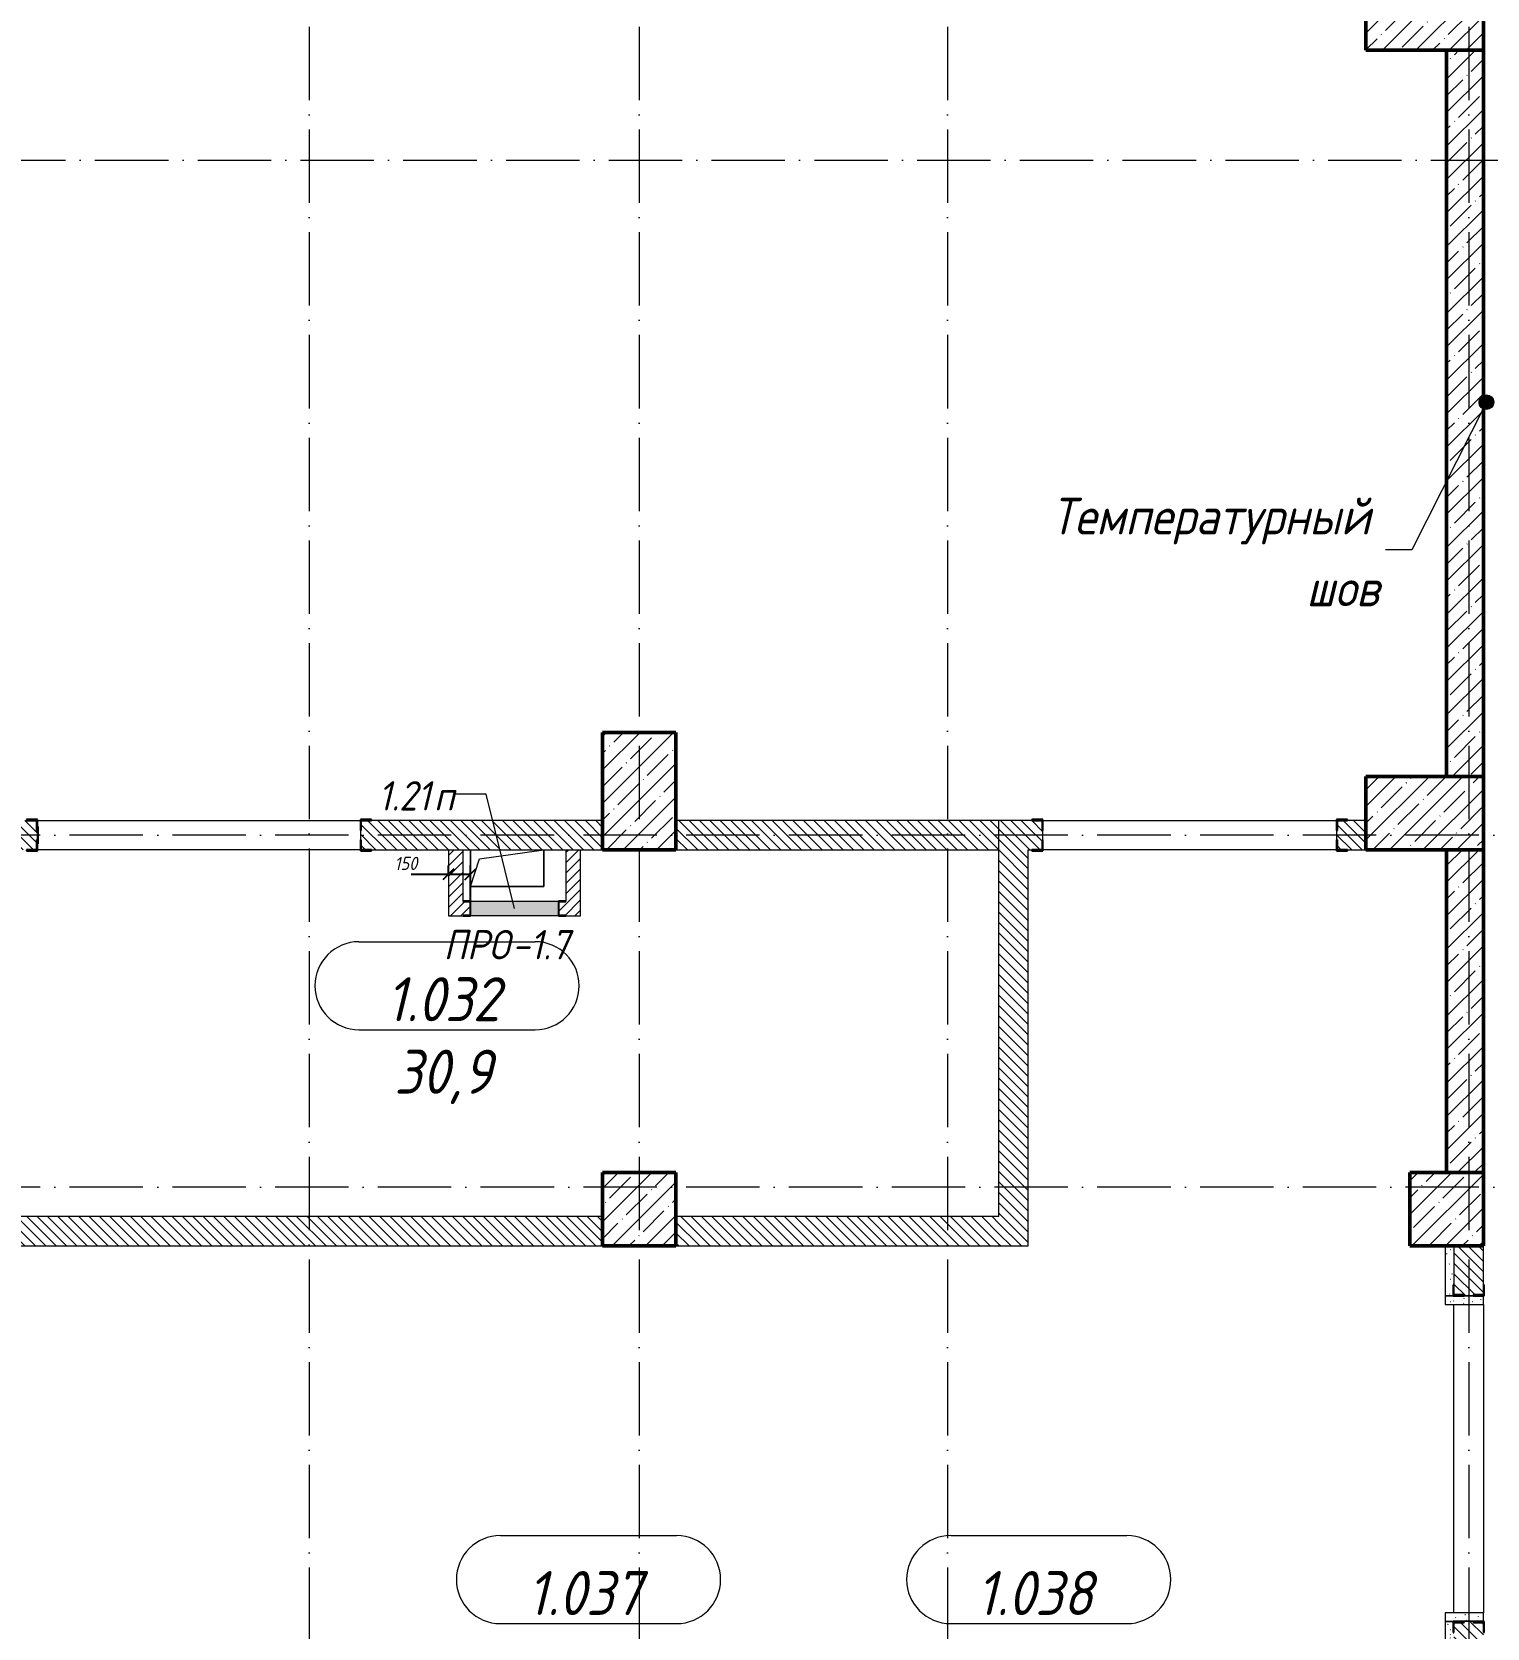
# Model space of a CAD drawing. Header units: millimetres. Extents: x -12989 to 629078, y -109036 to 555275.
# Drawn here: x 577826 to 587739, y 330468 to 341348 of the extents above; entities that cross this region are included whole.
import ezdxf

# ---------------------------------------------------------------- set-up
doc = ezdxf.new("R2010")
doc.units = ezdxf.units.MM
doc.linetypes.add('50_200_ШТРИХ_1Т_ш5_п1_п1_', pattern=[700, 500, -100, 0, -100])
for name, color, linetype, lineweight in [('A-____-____-DIMS', 7, 'Continuous', 9), ('A-FLOR-____-OTLN', 7, 'Continuous', 9), ('A-GENM-____-IDEN', 7, 'Continuous', 9), ('A-GENM-____-MCUT', 7, 'Continuous', 25), ('A-GENM-____-OTLN', 7, 'Continuous', 9), ('A-GENM-____-OTLN-1', 7, 'Continuous', 25), ('A-GLAZ-____-IDEN', 7, 'Continuous', 9), ('A-GLAZ-____-OTLN', 7, 'Continuous', 9), ('A-WALL-____-MCUT', 7, 'Continuous', 13), ('A-WALL-____-MCUT-2', 7, 'Continuous', 50), ('A-WALL-____-PATT-1', 7, 'Continuous', 9), ('A-WALL-FNSH-MCUT-1', 7, 'Continuous', 9), ('G-____-____-TEXT', 7, 'Continuous', 9), ('I-WALL-____-OTLN', 7, 'Continuous', 9), ('S-COLS-____-MCUT', 7, 'Continuous', 50), ('S-COLS-____-OTLN', 7, 'Continuous', 9), ('S-GRID-____-OTLN-1', 7, '50_200_ШТРИХ_1Т_ш5_п1_п1_', 9)]:
    doc.layers.add(name, color=color, linetype=linetype, lineweight=lineweight)
doc.layers.add('A-AREA-IDEN-1', color=7, linetype='Continuous', lineweight=9, true_color=0xaaaaaa)
doc.layers.add('A-WALL-____-PATT-2', color=7, linetype='Continuous', lineweight=9, true_color=0x787878)
doc.styles.add('ISOCPEUR_I', font='isocpeui.ttf', dxfattribs={"width": 0.9, "height": 2.5})
doc.styles.add('ISOCPEUR_I_11', font='isocpeui.ttf', dxfattribs={"width": 0.9, "height": 200})
doc.styles.add('ISOCPEUR_I_7', font='isocpeui.ttf', dxfattribs={"width": 0.9, "height": 90})
doc.styles.add('ISOCPEUR_I_9', font='isocpeui.ttf', dxfattribs={"width": 0.9, "height": 250})
doc.dimstyles.new('ISO-1_8_0_9К_СРЕДНИЙ_Кладочные_1', dxfattribs={"dimscale": 304.8, "dimtxt": 89.638306, "dimasz": 0.246063, "dimexe": 0.19685, "dimexo": 0, "dimgap": 0, "dimtad": 1, "dimdec": 3, "dimrnd": 0.001, "dimdsep": 46, "dimtxsty": 'ISOCPEUR_I_7', "dimblk1": 'OBLIQUE', "dimblk2": 'OBLIQUE', "dimsah": 1, "dimcen": 0.09, "dimdle": 0.19685, "dimazin": 0, "dimtfac": 1, "dimtdec": 4, "dimtix": 1, "dimtmove": 0, "dimatfit": 3, "dimfxl": 1, "dimtvp": 1, "dimtolj": 1, "dimtzin": 0, "dimarcsym": 2})
pattern_1 = [(135, (513013.31, 265891.49), (-35.35534, -35.35534), [])]
pattern_2 = [(45, (513013.31, 265891.49), (-114.04925, 114.04925), []), (45, (513127.36, 265891.49), (-114.04925, 114.04925), [201.612, -40.322, 3.353, -36.97])]
pattern_3 = [(45, (513013.31, 265891.49), (-35.35534, 35.35534), [])]
pattern_4 = [(0, (513013.31, 265891.49), (203.2, 50.8), [3.353, -149.047, 3.353, -149.047, -812.8]), (0, (513013.31, 265891.49), (203.2, 50.8), [-304.8, 3.353, -301.447, 3.353, -149.047, -355.6]), (0, (513013.31, 265891.49), (203.2, 50.8), [-762, 3.353, -98.247, 3.353, -250.647]), (120, (513089.51, 265916.89), (-145.59409, 150.576362), [3.353, -149.047, 3.353, -149.047, -812.8]), (120, (513089.51, 265916.89), (-145.59409, 150.576362), [-304.8, 3.353, -301.447, 3.353, -149.047, -355.6]), (120, (513089.51, 265916.89), (-145.59409, 150.576362), [-762, 3.353, -98.247, 3.353, -250.647]), (240, (513114.91, 266018.49), (-57.60591, -201.376362), [3.353, -149.047, 3.353, -149.047, -812.8]), (240, (513114.91, 266018.49), (-57.60591, -201.376362), [-304.8, 3.353, -301.447, 3.353, -149.047, -355.6]), (240, (513114.91, 266018.49), (-57.60591, -201.376362), [-762, 3.353, -98.247, 3.353, -250.647])]

# ---------------------------------------------------------------- blocks, each defined once
blk = doc.blocks.new('BSC_Колонна _Прямоугольная - 500х800-V102-АР1_План отверстий 1 этажа в осях 1-64_Ю-ЯЯ')
at = {"layer": 'S-COLS-____-OTLN'}
h = blk.add_hatch(dxfattribs=at)
h.set_pattern_fill('FP_113', color=256, style=0, pattern_type=2)
h.set_pattern_definition([(315, (-75581.04, 74300), (114.04925, 114.04925), []), (315, (-75581.04, 74185.95), (114.04925, 114.04925), [201.613, -40.323, 3.353, -36.97])])
h.paths.add_polyline_path([(-250, -400), (250, -400), (250, 400), (-250, 400)], flags=0)
at = {"layer": 'S-COLS-____-MCUT'}
for p, q in [((250, 400), (-250, 400)), ((-250, 400), (-250, -400)), ((250, -400), (250, 400)), ((-250, -400), (250, -400))]:
    blk.add_line(p, q, dxfattribs=at)
blk = doc.blocks.new('BSC_Колонна _Прямоугольная - 500х800-V103-АР1_План отверстий 1 этажа в осях 1-64_Ю-ЯЯ')
at = {"layer": 'S-COLS-____-OTLN'}
h = blk.add_hatch(dxfattribs=at)
h.set_pattern_fill('FP_114', color=256, style=0, pattern_type=2)
h.set_pattern_definition([(315, (-70131.04, 74300), (114.04925, 114.04925), []), (315, (-70131.04, 74185.95), (114.04925, 114.04925), [201.613, -40.323, 3.353, -36.97])])
h.paths.add_polyline_path([(-250, -400), (250, -400), (250, 400), (-250, 400), (-250, 80)], flags=0)
at = {"layer": 'S-COLS-____-MCUT'}
for p, q in [((250, 400), (-250, 400)), ((-250, 400), (-250, -400)), ((250, -400), (250, 400)), ((-250, -400), (250, -400))]:
    blk.add_line(p, q, dxfattribs=at)
blk = doc.blocks.new('BSC_Колонна _Прямоугольная - 500х800-V110-АР1_План отверстий 1 этажа в осях 1-64_Ю-ЯЯ')
at = {"layer": 'S-COLS-____-OTLN'}
h = blk.add_hatch(dxfattribs=at)
h.set_pattern_fill('FP_121', color=256, style=0, pattern_type=2)
h.set_pattern_definition([(225, (68950, 70281.04), (114.04925, -114.04925), []), (225, (68835.95, 70281.04), (114.04925, -114.04925), [201.613, -40.323, 3.353, -36.97])])
h.paths.add_polyline_path([(-250, 400), (-250, -400), (250, -400), (250, 400)], flags=0)
at = {"layer": 'S-COLS-____-MCUT'}
for p, q in [((250, 400), (-250, 400)), ((-250, 400), (-250, -400)), ((250, -400), (250, 400)), ((-250, -400), (250, -400))]:
    blk.add_line(p, q, dxfattribs=at)
blk = doc.blocks.new('BSC_Колонна _Прямоугольная - 500х500-V167-АР1_План отверстий 1 этажа в осях 1-64_Ю-ЯЯ')
at = {"layer": 'S-COLS-____-OTLN'}
h = blk.add_hatch(dxfattribs=at)
h.set_pattern_fill('FP_179', color=256, style=0, pattern_type=2)
h.set_pattern_definition([(45, (-74450, -67431.04), (-114.04925, 114.04925), []), (45, (-74335.95, -67431.04), (-114.04925, 114.04925), [201.613, -40.323, 3.353, -36.97])])
h.paths.add_polyline_path([(-250, -250), (250, -250), (250, 250), (-250, 250)], flags=0)
at = {"layer": 'S-COLS-____-MCUT'}
for p, q in [((250, 250), (-250, 250)), ((-250, 250), (-250, -250)), ((250, -250), (250, 250)), ((-250, -250), (250, -250))]:
    blk.add_line(p, q, dxfattribs=at)
blk = doc.blocks.new('BSC_Колонна _Прямоугольная - 500х500-V168-АР1_План отверстий 1 этажа в осях 1-64_Ю-ЯЯ')
at = {"layer": 'S-COLS-____-OTLN'}
h = blk.add_hatch(dxfattribs=at)
h.set_pattern_fill('FP_180', color=256, style=0, pattern_type=2)
h.set_pattern_definition([(45, (-68950, -67431.04), (-114.04925, 114.04925), []), (45, (-68835.95, -67431.04), (-114.04925, 114.04925), [201.613, -40.323, 3.353, -36.97])])
h.paths.add_polyline_path([(-250, -250), (250, -250), (250, 250), (-250, 250)], flags=0)
at = {"layer": 'S-COLS-____-MCUT'}
for p, q in [((250, 250), (-250, 250)), ((-250, 250), (-250, -250)), ((250, -250), (250, 250)), ((-250, -250), (250, -250))]:
    blk.add_line(p, q, dxfattribs=at)
blk = doc.blocks.new('Фахверк_СКБ_Уголок - 200_3600-27915153-АР1_План отверстий 1 этажа в осях 1-64_Ю-ЯЯ')
at = {"layer": 'A-GENM-____-MCUT'}
for p, q in [((125, 156), (50, 156)), ((50, 156), (50, 150)), ((50, 150), (119, 150)), ((119, 150), (119, 81)), ((125, 81), (125, 156)), ((119, 81), (125, 81)), ((125, 19), (119, 19)), ((119, 19), (119, -50)), ((125, -56), (125, 19)), ((119, -50), (50, -50)), ((50, -50), (50, -56)), ((50, -56), (125, -56))]:
    blk.add_line(p, q, dxfattribs=at)
blk = doc.blocks.new('Фахверк_СКБ_Уголок - 200_3600-28062453-АР1_План отверстий 1 этажа в осях 1-64_Ю-ЯЯ')
at = {"layer": 'A-GENM-____-MCUT'}
for p, q in [((200, 156), (125, 156)), ((125, 156), (125, 81)), ((131, 81), (131, 150)), ((131, 150), (200, 150)), ((200, 150), (200, 156)), ((125, 81), (131, 81)), ((131, 19), (125, 19)), ((125, 19), (125, -56)), ((131, -50), (131, 19)), ((125, -56), (200, -56)), ((200, -50), (131, -50)), ((200, -56), (200, -50))]:
    blk.add_line(p, q, dxfattribs=at)
blk = doc.blocks.new('154_Стойка_СКБ_Уголок - СМ-2590_200-37111837-АР1_План отверстий 1 этажа в осях 1-64_Ю-ЯЯ')
at = {"layer": 'A-GENM-____-MCUT'}
for p, q in [((125, 156), (125, 81)), ((200, 156), (125, 156)), ((131, 81), (131, 150)), ((131, 150), (200, 150)), ((200, 150), (200, 156)), ((125, 81), (131, 81)), ((131, 19), (125, 19)), ((125, 19), (125, -56)), ((131, -50), (131, 19)), ((125, -56), (200, -56)), ((200, -50), (131, -50)), ((200, -56), (200, -50))]:
    blk.add_line(p, q, dxfattribs=at)
blk = doc.blocks.new('Стойка_Влож_Полоса боковая - Полоса-28213942-АР1_План отверстий 1 этажа в осях 1-64_Ю-ЯЯ')
at = {"layer": 'A-GENM-____-OTLN'}
for p, q in [((-5, 60), (0, 60)), ((-5, -60), (-5, 60)), ((0, 31), (0, -31)), ((0, -60), (-5, -60))]:
    blk.add_line(p, q, dxfattribs=at)
blk = doc.blocks.new('154_Стойка_СКБ_Уголок - СМ-2230_200-28216496-АР1_План отверстий 1 этажа в осях 1-64_Ю-ЯЯ')
at = {"layer": 'A-GENM-____-MCUT'}
for p, q in [((125, 156), (125, 81)), ((200, 156), (125, 156)), ((131, 81), (131, 150)), ((131, 150), (200, 150)), ((200, 150), (200, 156)), ((125, 81), (131, 81)), ((131, 19), (125, 19)), ((125, 19), (125, -56)), ((131, -50), (131, 19)), ((125, -56), (200, -56)), ((200, -50), (131, -50)), ((200, -56), (200, -50))]:
    blk.add_line(p, q, dxfattribs=at)
blk = doc.blocks.new('154_Стойка_СКБ_Уголок - СМ-2530_200-28213945-АР1_План отверстий 1 этажа в осях 1-64_Ю-ЯЯ')
at = {"layer": 'A-GENM-____-MCUT'}
for p, q in [((125, 156), (125, 81)), ((200, 156), (125, 156)), ((131, 81), (131, 150)), ((131, 150), (200, 150)), ((200, 150), (200, 156)), ((125, 81), (131, 81)), ((131, 19), (125, 19)), ((125, 19), (125, -56)), ((131, -50), (131, 19)), ((125, -56), (200, -56)), ((200, -50), (131, -50)), ((200, -56), (200, -50))]:
    blk.add_line(p, q, dxfattribs=at)
blk = doc.blocks.new('AR_Отверстие Ниша - Лючок-32405500-АР1_План отверстий 1 этажа в осях 1-64_Ю-ЯЯ')
at = {"layer": 'A-GLAZ-____-OTLN'}
blk.add_hatch(color=256, dxfattribs=at).paths.add_polyline_path([(-300, 50), (-300, -50), (300, -50), (300, 50)], flags=0)
for p, q in [((-300, 50), (300, 50)), ((300, -50), (-300, -50))]:
    blk.add_line(p, q, dxfattribs=at)
blk = doc.blocks.new('154_Фахверк_СКБ_Швеллер - Тип_100_4010_1-28088705-АР1_План отверстий 1 этажа в осях 1-64_Ю-ЯЯ')
at = {"layer": 'A-GENM-____-MCUT'}
for p, q in [((175, 50), (125, 50)), ((125, 50), (125, -50)), ((128, 47), (175, 47)), ((128, -47), (128, 47)), ((175, 47), (175, 50)), ((125, -50), (175, -50)), ((175, -47), (128, -47)), ((175, -50), (175, -47))]:
    blk.add_line(p, q, dxfattribs=at)
blk = doc.blocks.new('AR_Отверстие прямоугольное _в плите_ - AR_Отверстие прямоугольное _в плите_-V201-АР1_План отверстий 1 этажа в осях 1-64_Ю-ЯЯ')
at = {"layer": 'A-GENM-____-OTLN'}
for p, q in [((-250, 125), (-250, -125)), ((-188, 63), (250, 125)), ((250, -125), (250, 125)), ((-250, -125), (-188, 63)), ((-250, -125), (250, -125))]:
    blk.add_line(p, q, dxfattribs=at)
blk = doc.blocks.new('_Oblique')
at = {"color": 0, "linetype": 'ByBlock', "lineweight": -2}
blk.add_line((-0.5, -0.5), (0.5, 0.5), dxfattribs=at)
blk = doc.blocks.new('*D5567')
at = {"layer": 'A-____-____-DIMS', "color": 0, "lineweight": -2, "transparency": 16777216}
for p, q in [((580663, 335596), (580663, 335665)), ((580813, 335406), (580813, 335665)), ((580663, 335605), (580410, 335605)), ((580813, 335605), (580603, 335605))]:
    blk.add_line(p, q, dxfattribs=at)
at = {"layer": 'Defpoints', "color": 0, "transparency": 16777216}
for p in [(580663, 335596), (580813, 335605), (580813, 335406)]:
    blk.add_point(p, dxfattribs=at)
at = {"layer": 'A-____-____-DIMS', "color": 0, "lineweight": -2, "transparency": 16777216, "xscale": 75, "yscale": 75, "zscale": 75, "rotation": 180}
blk.add_blockref('_Oblique', (580663, 335605), dxfattribs=at)
at = {"layer": 'A-____-____-DIMS', "color": 0, "lineweight": -2, "transparency": 16777216, "xscale": 75, "yscale": 75, "zscale": 75}
blk.add_blockref('_Oblique', (580813, 335605), dxfattribs=at)
at = {"layer": 'A-____-____-DIMS', "color": 0, "transparency": 16777216, "insert": (580296, 335725), "char_height": 90, "width": 368.21, "attachment_point": 1, "line_spacing_factor": 1.149209, "style": 'ISOCPEUR_I_7'}
blk.add_mtext('\\A1;150', dxfattribs=at)
blk = doc.blocks.new('AAR_СКБ_Марка_помещения_1_5 ммп - Номер _ Площадь-27962135-АИ_План этажа_Стены_1')
at = {"layer": 'A-AREA-IDEN-1'}
for p, q in [((-2.987, 3), (3.013, 3)), ((-2.987, 0), (3.013, 0))]:
    blk.add_line(p, q, dxfattribs=at)
for centre, start, end in [((-2.987, 1.5), 90, 270), ((3.013, 1.5), 270, 90)]:
    blk.add_arc(centre, 1.5, start, end, dxfattribs=at)

msp = doc.modelspace()

# ---------------------------------------------------------------- hatches: boundary and pattern name
at = {"layer": 'A-WALL-____-PATT-1'}
h = msp.add_hatch(dxfattribs=at)
h.set_pattern_fill('FP_13', color=256, style=0, pattern_type=2)
h.set_pattern_definition(pattern_2)
h.paths.add_polyline_path([(587713.3109, 336272.5335), (587713.3109, 341222.5335), (587463.3109, 341222.5335), (587463.3109, 336272.5335)], flags=0)
h = msp.add_hatch(dxfattribs=at)
h.set_pattern_fill('FP_6', color=256, style=0, pattern_type=2)
h.set_pattern_definition(pattern_1)
h.paths.add_polyline_path([(581713.3109, 335772.5335), (581713.3109, 335972.5335), (580069.3109, 335972.5335), (580069.3109, 335903.5335), (580063.3109, 335903.5335), (580063.3109, 335841.5335), (580069.3109, 335841.5335), (580069.3109, 335772.5335), (580162.9275, 335772.5335)], flags=0)
h.paths.add_polyline_path([(577788.3109, 335772.5335), (577857.3109, 335773.2835), (577857.3109, 335841.5335), (577863.3109, 335841.5335), (577863.3109, 335903.5335), (577857.3109, 335903.5335), (577857.3109, 335972.5335), (576263.3109, 335972.5335), (576263.3109, 335772.5335), (576627.9262, 335772.5335)], flags=0)
h = msp.add_hatch(dxfattribs=at)
h.set_pattern_fill('FP_6', color=256, style=0, pattern_type=2)
h.set_pattern_definition(pattern_1)
h.paths.add_polyline_path([(584413.3109, 335772.5335), (584413.3109, 335972.5335), (582213.3109, 335972.5335), (582213.3109, 335772.5335), (583697.9289, 335772.5335)], flags=0)
h = msp.add_hatch(dxfattribs=at)
h.set_pattern_fill('FP_6', color=256, style=0, pattern_type=2)
h.set_pattern_definition(pattern_1)
h.paths.add_polyline_path([(584413.3109, 333072.5335), (584613.3109, 333072.5335), (584613.3109, 335972.5335), (584413.3109, 335972.5335), (584413.3109, 333272.5335)], flags=0)
h = msp.add_hatch(dxfattribs=at)
h.set_pattern_fill('FP_6', color=256, style=0, pattern_type=2)
h.set_pattern_definition(pattern_1)
h.paths.add_polyline_path([(586913.3109, 335772.5335), (586913.3109, 335972.5335), (586719.3109, 335972.5335), (586719.3109, 335903.5335), (586713.3109, 335903.5335), (586713.3109, 335841.5335), (586719.3109, 335841.5335), (586719.3109, 335772.5335), (586788.3109, 335772.5335)], flags=0)
h.paths.add_polyline_path([(584613.3109, 335772.5335), (584707.3109, 335772.5335), (584707.3109, 335841.5335), (584713.3109, 335841.5335), (584713.3109, 335903.5335), (584707.3109, 335903.5335), (584707.3109, 335972.5335), (584613.3109, 335972.5335), (584613.3109, 335841.5335)], flags=0)
h = msp.add_hatch(dxfattribs=at)
h.set_pattern_fill('FP_5', color=256, style=0, pattern_type=2)
h.set_pattern_definition(pattern_3)
h.paths.add_polyline_path([(580763.3109, 335322.5335), (580763.3109, 335772.5335), (580663.3109, 335772.5335), (580663.3109, 335322.5335)], flags=0)
h = msp.add_hatch(dxfattribs=at)
h.set_pattern_fill('FP_5', color=256, style=0, pattern_type=2)
h.set_pattern_definition(pattern_3)
h.paths.add_polyline_path([(581563.3109, 335422.5335), (581563.3109, 335772.5335), (581463.3109, 335772.5335), (581463.3109, 335422.5335)], flags=0)
h = msp.add_hatch(dxfattribs=at)
h.set_pattern_fill('FP_13', color=256, style=0, pattern_type=2)
h.set_pattern_definition(pattern_2)
h.paths.add_polyline_path([(587713.3109, 333572.5335), (587713.3109, 335772.5335), (587463.3109, 335772.5335), (587463.3109, 333572.5335)], flags=0)
h = msp.add_hatch(dxfattribs=at)
h.set_pattern_fill('FP_5', color=256, style=0, pattern_type=2)
h.set_pattern_definition(pattern_3)
h.paths.add_polyline_path([(581563.3109, 335322.5335), (581563.3109, 335422.5335), (581463.3109, 335422.5335), (581463.3109, 335419.5335), (581416.3109, 335419.5335), (581416.3109, 335325.5335), (581463.3109, 335325.5335), (581463.3109, 335322.5335)], flags=0)
h.paths.add_polyline_path([(580763.3109, 335325.5335), (580810.3109, 335325.5335), (580810.3109, 335419.5335), (580763.3109, 335419.5335), (580763.3109, 335372.5335)], flags=0)
h = msp.add_hatch(dxfattribs=at)
h.set_pattern_fill('FP_6', color=256, style=0, pattern_type=2)
h.set_pattern_definition(pattern_1)
h.paths.add_polyline_path([(581713.3109, 333072.5335), (581713.3109, 333272.5335), (576763.3109, 333272.5335), (576763.3109, 333072.5335), (580162.9275, 333072.5335)], flags=0)
h = msp.add_hatch(dxfattribs=at)
h.set_pattern_fill('FP_6', color=256, style=0, pattern_type=2)
h.set_pattern_definition(pattern_1)
h.paths.add_polyline_path([(584413.3109, 333072.5335), (584413.3109, 333272.5335), (582213.3109, 333272.5335), (582213.3109, 333072.5335), (583697.9289, 333072.5335)], flags=0)
h = msp.add_hatch(dxfattribs=at)
h.set_pattern_fill('FP_6', color=256, style=0, pattern_type=2)
h.set_pattern_definition(pattern_1)
h.paths.add_polyline_path([(587513.3109, 329072.5335), (587713.3109, 329072.5335), (587713.3109, 329177.5335), (587513.3109, 329177.5335)], flags=0)
h.paths.add_polyline_path([(587650.1165, 329527.5335), (587713.3109, 329527.5335), (587713.3109, 330506.5335), (587644.3109, 330506.5335), (587644.3109, 330512.5335), (587582.3109, 330512.5335), (587582.3109, 330506.5335), (587513.3109, 330506.5335), (587513.3109, 329527.5335)], flags=0)
h.paths.add_polyline_path([(587644.3109, 332732.5335), (587644.3109, 332738.5335), (587713.3109, 332738.5335), (587713.3109, 333072.5335), (587513.3109, 333072.5335), (587513.3109, 332738.5335), (587582.3109, 332738.5335), (587582.3109, 332732.5335)], flags=0)
at = {"layer": 'A-WALL-____-PATT-2'}
h = msp.add_hatch(dxfattribs=at)
h.set_pattern_fill('FP_187', color=256, style=0, pattern_type=2)
h.set_pattern_definition(pattern_4)
h.paths.add_polyline_path([(587453.3109, 329072.5335), (587513.3109, 329072.5335), (587513.3109, 329177.5335), (587453.3109, 329177.5335)], flags=0)
h.paths.add_polyline_path([(587453.3109, 329527.5335), (587513.3109, 329527.5335), (587513.3109, 330437.5335), (587507.3109, 330437.5335), (587507.3109, 330512.5335), (587453.3109, 330512.5335), (587453.3109, 329573.2899)], flags=0)
h.paths.add_polyline_path([(587507.3109, 332732.5335), (587507.3109, 332807.5335), (587513.3109, 332807.5335), (587513.3109, 333072.5335), (587453.3109, 333072.5335), (587453.3109, 332732.5335)], flags=0)
h = msp.add_hatch(dxfattribs=at)
h.set_pattern_fill('FP_187', color=256, style=0, pattern_type=2)
h.set_pattern_definition(pattern_4)
h.paths.add_polyline_path([(587513.3109, 332672.5335), (587713.3109, 332672.5335), (587713.3109, 332732.5335), (587453.3109, 332732.5335), (587453.3109, 332672.5335), (587507.3109, 332672.5335)], flags=0)
h = msp.add_hatch(dxfattribs=at)
h.set_pattern_fill('FP_187', color=256, style=0, pattern_type=2)
h.set_pattern_definition(pattern_4)
h.paths.add_polyline_path([(587673.3109, 330512.5335), (587713.3109, 330512.5335), (587713.3109, 330572.5335), (587453.3109, 330572.5335), (587453.3109, 330512.5335), (587553.3109, 330512.5335), (587553.3109, 330517.5335), (587673.3109, 330517.5335)], flags=0)
at = {"layer": 'G-____-____-TEXT'}
h = msp.add_hatch(color=256, dxfattribs=at)
edge = h.paths.add_edge_path(flags=0)
edge.add_arc((587733.8212, 338823.8324), 50, 0, 360)

# ---------------------------------------------------------------- linework, layer by layer
at = {"layer": 'A-FLOR-____-OTLN'}
for p, q in [((580813.3109, 335522.5335), (580813.3109, 335772.5335)), ((581313.3109, 335772.5335), (581313.3109, 335522.5335)), ((581313.3109, 335522.5335), (580813.3109, 335522.5335))]:
    msp.add_line(p, q, dxfattribs=at)
at = {"layer": 'A-GLAZ-____-IDEN'}
for p, q in [((580919.4114, 336152.9799), (580707.969, 336152.9799)), ((581113.3109, 335372.5335), (580919.4114, 336152.9799))]:
    msp.add_line(p, q, dxfattribs=at)
at = {"layer": 'A-WALL-____-MCUT'}
for p, q in [((581713.3109, 335972.5335), (580138.3109, 335972.5335)), ((584638.3109, 335972.5335), (582213.3109, 335972.5335)), ((584413.3109, 333272.5335), (584413.3109, 335972.5335)), ((586913.3109, 335972.5335), (586788.3109, 335972.5335)), ((580063.3109, 335903.5335), (580063.3109, 335841.5335)), ((584713.3109, 335841.5335), (584713.3109, 335903.5335)), ((586713.3109, 335903.5335), (586713.3109, 335841.5335)), ((580138.3109, 335772.5335), (581713.3109, 335772.5335)), ((582213.3109, 335772.5335), (584413.3109, 335772.5335)), ((584613.3109, 333072.5335), (584613.3109, 335772.5335)), ((584613.3109, 335772.5335), (584638.3109, 335772.5335)), ((586788.3109, 335772.5335), (586913.3109, 335772.5335)), ((581713.3109, 333272.5335), (576763.3109, 333272.5335)), ((584413.3109, 333272.5335), (582213.3109, 333272.5335)), ((576763.3109, 333072.5335), (581713.3109, 333072.5335)), ((582213.3109, 333072.5335), (584613.3109, 333072.5335)), ((587513.3109, 333072.5335), (587513.3109, 332807.5335)), ((587713.3109, 332807.5335), (587713.3109, 333072.5335)), ((587582.3109, 332732.5335), (587644.3109, 332732.5335))]:
    msp.add_line(p, q, dxfattribs=at)
at = {"layer": 'A-WALL-____-MCUT-2'}
for p, q in [((587463.3109, 341222.5335), (587463.3109, 336272.5335)), ((587713.3109, 336272.5335), (587713.3109, 341222.5335)), ((587463.3109, 335772.5335), (587463.3109, 333572.5335)), ((587713.3109, 333572.5335), (587713.3109, 335772.5335))]:
    msp.add_line(p, q, dxfattribs=at)
at = {"layer": 'A-WALL-FNSH-MCUT-1'}
for p, q in [((580663.3109, 335772.5335), (580663.3109, 335322.5335)), ((580763.3109, 335422.5335), (580763.3109, 335772.5335)), ((581463.3109, 335772.5335), (581463.3109, 335422.5335)), ((581563.3109, 335322.5335), (581563.3109, 335772.5335)), ((580663.3109, 335322.5335), (580763.3109, 335322.5335)), ((581463.3109, 335322.5335), (581563.3109, 335322.5335)), ((587453.3109, 333072.5335), (587453.3109, 332672.5335)), ((587453.3109, 332732.5335), (587507.3109, 332732.5335)), ((587507.3109, 332732.5335), (587453.3109, 332732.5335)), ((587644.3109, 332732.5335), (587582.3109, 332732.5335)), ((587713.3109, 332672.5335), (587713.3109, 332732.5335)), ((587453.3109, 332672.5335), (587713.3109, 332672.5335)), ((587713.3109, 330572.5335), (587453.3109, 330572.5335)), ((587453.3109, 330572.5335), (587453.3109, 330512.5335)), ((587713.3109, 330512.5335), (587713.3109, 330572.5335)), ((587453.3109, 330512.5335), (587453.3109, 329527.5335)), ((587507.3109, 330512.5335), (587453.3109, 330512.5335)), ((587453.3109, 330512.5335), (587507.3109, 330512.5335))]:
    msp.add_line(p, q, dxfattribs=at)
at = {"layer": 'G-____-____-TEXT'}
for p, q in [((587733.8212, 338823.8324), (587226.7647, 337816.449)), ((587226.7647, 337816.449), (587047.0767, 337816.449))]:
    msp.add_line(p, q, dxfattribs=at)
msp.add_circle((587733.8212, 338823.8324), 50, dxfattribs=at)
at = {"layer": 'I-WALL-____-OTLN'}
for p, q in [((577863.3109, 335972.5335), (580063.3109, 335972.5335)), ((584713.3109, 335972.5335), (586713.3109, 335972.5335)), ((580063.3109, 335772.5335), (577863.3109, 335772.5335)), ((586713.3109, 335772.5335), (584713.3109, 335772.5335)), ((587513.3109, 330572.5335), (587513.3109, 332672.5335)), ((587713.3109, 332672.5335), (587713.3109, 330572.5335))]:
    msp.add_line(p, q, dxfattribs=at)
at = {"layer": 'S-GRID-____-OTLN-1'}
for p, q in [((579713.3109, 356784.3429), (579713.3109, 318783.0794)), ((581963.3109, 356784.3429), (581963.3109, 318783.0794)), ((584063.3109, 356784.3429), (584063.3109, 305473.1205)), ((587613.3109, 356784.3429), (587613.3109, 305473.1205)), ((547450.7569, 340472.5335), (617087.7175, 340472.5335)), ((617087.7175, 335872.5335), (562255.3286, 335872.5335)), ((617087.7175, 333472.5335), (508344.5407, 333472.5335))]:
    msp.add_line(p, q, dxfattribs=at)

# ---------------------------------------------------------------- block references
at = {"layer": 'A-AREA-IDEN-1', "xscale": 199.9999999999999, "yscale": 199.9999999999999, "zscale": 199.9999999999999}
for p in [(580651.2357, 334546.0841), (581614.616, 330498.5339), (584682.1095, 330498.5339)]:
    msp.add_blockref('AAR_СКБ_Марка_помещения_1_5 ммп - Номер _ Площадь-27962135-АИ_План этажа_Стены_1', p, dxfattribs=at)
at = {"layer": 'A-GENM-____-OTLN'}
for p, rotation in [((577863.3109, 335872.5335), 180), ((587613.3109, 330512.5335), 269.9999999999998)]:
    msp.add_blockref('Стойка_Влож_Полоса боковая - Полоса-28213942-АР1_План отверстий 1 этажа в осях 1-64_Ю-ЯЯ', p, dxfattribs=dict(at, rotation=rotation))
msp.add_blockref('AR_Отверстие прямоугольное _в плите_ - AR_Отверстие прямоугольное _в плите_-V201-АР1_План отверстий 1 этажа в осях 1-64_Ю-ЯЯ', (581063.3109, 335647.5335), dxfattribs=at)
at = {"layer": 'A-GENM-____-OTLN-1'}
for name, p, rotation in [('154_Стойка_СКБ_Уголок - СМ-2530_200-28213945-АР1_План отверстий 1 этажа в осях 1-64_Ю-ЯЯ', (577988.3109, 335922.5335), 180), ('154_Стойка_СКБ_Уголок - СМ-2230_200-28216496-АР1_План отверстий 1 этажа в осях 1-64_Ю-ЯЯ', (584838.3109, 335922.5335), 180), ('154_Фахверк_СКБ_Швеллер - Тип_100_4010_1-28088705-АР1_План отверстий 1 этажа в осях 1-64_Ю-ЯЯ', (580938.3109, 335372.5335), 180), ('Фахверк_СКБ_Уголок - 200_3600-27915153-АР1_План отверстий 1 этажа в осях 1-64_Ю-ЯЯ', (587563.3109, 332857.5335), 269.9999999999998), ('154_Стойка_СКБ_Уголок - СМ-2590_200-37111837-АР1_План отверстий 1 этажа в осях 1-64_Ю-ЯЯ', (587563.3109, 330637.5335), 269.9999999999998)]:
    msp.add_blockref(name, p, dxfattribs=dict(at, rotation=rotation))
for name, p in [('Фахверк_СКБ_Уголок - 200_3600-28062453-АР1_План отверстий 1 этажа в осях 1-64_Ю-ЯЯ', (579938.3109, 335822.5335)), ('Фахверк_СКБ_Уголок - 200_3600-28062453-АР1_План отверстий 1 этажа в осях 1-64_Ю-ЯЯ', (586588.3109, 335822.5335)), ('154_Фахверк_СКБ_Швеллер - Тип_100_4010_1-28088705-АР1_План отверстий 1 этажа в осях 1-64_Ю-ЯЯ', (581288.3109, 335372.5335))]:
    msp.add_blockref(name, p, dxfattribs=at)
at = {"layer": 'A-GLAZ-____-OTLN', "rotation": 180}
msp.add_blockref('AR_Отверстие Ниша - Лючок-32405500-АР1_План отверстий 1 этажа в осях 1-64_Ю-ЯЯ', (581113.3109, 335372.5335), dxfattribs=at)
at = {"layer": 'S-COLS-____-OTLN'}
for name, p, rotation in [('BSC_Колонна _Прямоугольная - 500х800-V102-АР1_План отверстий 1 этажа в осях 1-64_Ю-ЯЯ', (587313.3109, 341472.5335), 89.9999999999999), ('BSC_Колонна _Прямоугольная - 500х800-V110-АР1_План отверстий 1 этажа в осях 1-64_Ю-ЯЯ', (581963.3109, 336172.5335), 180), ('BSC_Колонна _Прямоугольная - 500х800-V103-АР1_План отверстий 1 этажа в осях 1-64_Ю-ЯЯ', (587313.3109, 336022.5335), 89.9999999999999)]:
    msp.add_blockref(name, p, dxfattribs=dict(at, rotation=rotation))
for name, p in [('BSC_Колонна _Прямоугольная - 500х500-V168-АР1_План отверстий 1 этажа в осях 1-64_Ю-ЯЯ', (581963.3109, 333322.5335)), ('BSC_Колонна _Прямоугольная - 500х500-V167-АР1_План отверстий 1 этажа в осях 1-64_Ю-ЯЯ', (587463.3109, 333322.5335))]:
    msp.add_blockref(name, p, dxfattribs=at)

# ---------------------------------------------------------------- texts
at = {"layer": 'A-AREA-IDEN-1', "char_height": 300, "attachment_point": 8, "line_spacing_factor": 1.139951, "style": 'ISOCPEUR_I'}
for s, insert, width in [('\\pxqc,t8.46667,16.93333,25.4,33.86667,42.33333,50.8,59.26667,67.73333,76.2,84.66667,93.13333,101.6,110.06667,118.53333,127,135.46667,143.93333,152.4,160.86667,169.33333,177.8,186.26667,194.73333,203.2,211.66667,220.13333,228.6,237.06667,245.53333,254,262.46667,270.93333;{1.032}', (580625.8066, 334604.4139), 900), ('\\pxqc,t8.46667,16.93333,25.4,33.86667,42.33333,50.8,59.26667,67.73333,76.2,84.66667,93.13333,101.6,110.06667,118.53333,127,135.46667,143.93333,152.4,160.86667,169.33333,177.8,186.26667,194.73333,203.2,211.66667,220.13333,228.6,237.06667,245.53333,254,262.46667,270.93333;{30,9}', (580626.8066, 334040.4659), 754), ('\\pxqc,t8.46667,16.93333,25.4,33.86667,42.33333,50.8,59.26667,67.73333,76.2,84.66667,93.13333,101.6,110.06667,118.53333,127,135.46667,143.93333,152.4,160.86667,169.33333,177.8,186.26667,194.73333,203.2,211.66667,220.13333,228.6,237.06667,245.53333,254,262.46667,270.93333;{1.037}', (581589.1869, 330556.8638), 900), ('\\pxqc,t8.46667,16.93333,25.4,33.86667,42.33333,50.8,59.26667,67.73333,76.2,84.66667,93.13333,101.6,110.06667,118.53333,127,135.46667,143.93333,152.4,160.86667,169.33333,177.8,186.26667,194.73333,203.2,211.66667,220.13333,228.6,237.06667,245.53333,254,262.46667,270.93333;{1.038}', (584656.6804, 330556.8638), 900)]:
    msp.add_mtext(s, dxfattribs=dict(at, insert=insert, width=width))
at = {"layer": 'A-GENM-____-IDEN', "char_height": 200, "attachment_point": 1, "style": 'ISOCPEUR_I_11'}
for s, insert, width in [('ПРО', (580630.1448, 335226.006), 562.784625), ('-1.7', (581094.4886, 335226.006), 505.063125)]:
    msp.add_mtext(s, dxfattribs=dict(at, insert=insert, width=width))
at = {"layer": 'A-GLAZ-____-IDEN', "char_height": 200, "attachment_point": 1, "style": 'ISOCPEUR_I_11'}
for s, insert, width in [('1.21', (580183.6103, 336240.5944), 461.772), ('\\fISOCPEUR|b0|i1|c204|p34|;\\W.9;п', (580564.6103, 336240.5944), 158.734125)]:
    msp.add_mtext(s, dxfattribs=dict(at, insert=insert, width=width))
at = {"layer": 'G-____-____-TEXT', "char_height": 250, "attachment_point": 1, "style": 'ISOCPEUR_I_9'}
for s, insert, width in [('Температурный', (584768.8824, 338172.3031), 2763.416813), ('шов', (586507.1949, 337682.824), 656.582063)]:
    msp.add_mtext(s, dxfattribs=dict(at, insert=insert, width=width))

# ---------------------------------------------------------------- dimensions: what is measured, and where the dimension line sits
at = {"layer": 'A-____-____-DIMS'}
dim = msp.add_linear_dim(base=(580813.3109, 335604.6691), p1=(580663.3109, 335595.5731), p2=(580813.3109, 335405.5832), dimstyle='ISO-1_8_0_9К_СРЕДНИЙ_Кладочные_1', override={"dimpost": '<>', "dimfxl": 242.066402}, dxfattribs=at)
dim.commit()
dim.dimension.update_dxf_attribs({"geometry": '*D5567', "text_midpoint": (580479.6687, 335604.6691), "dimtype": 160})

doc.saveas('drawing.dxf')
